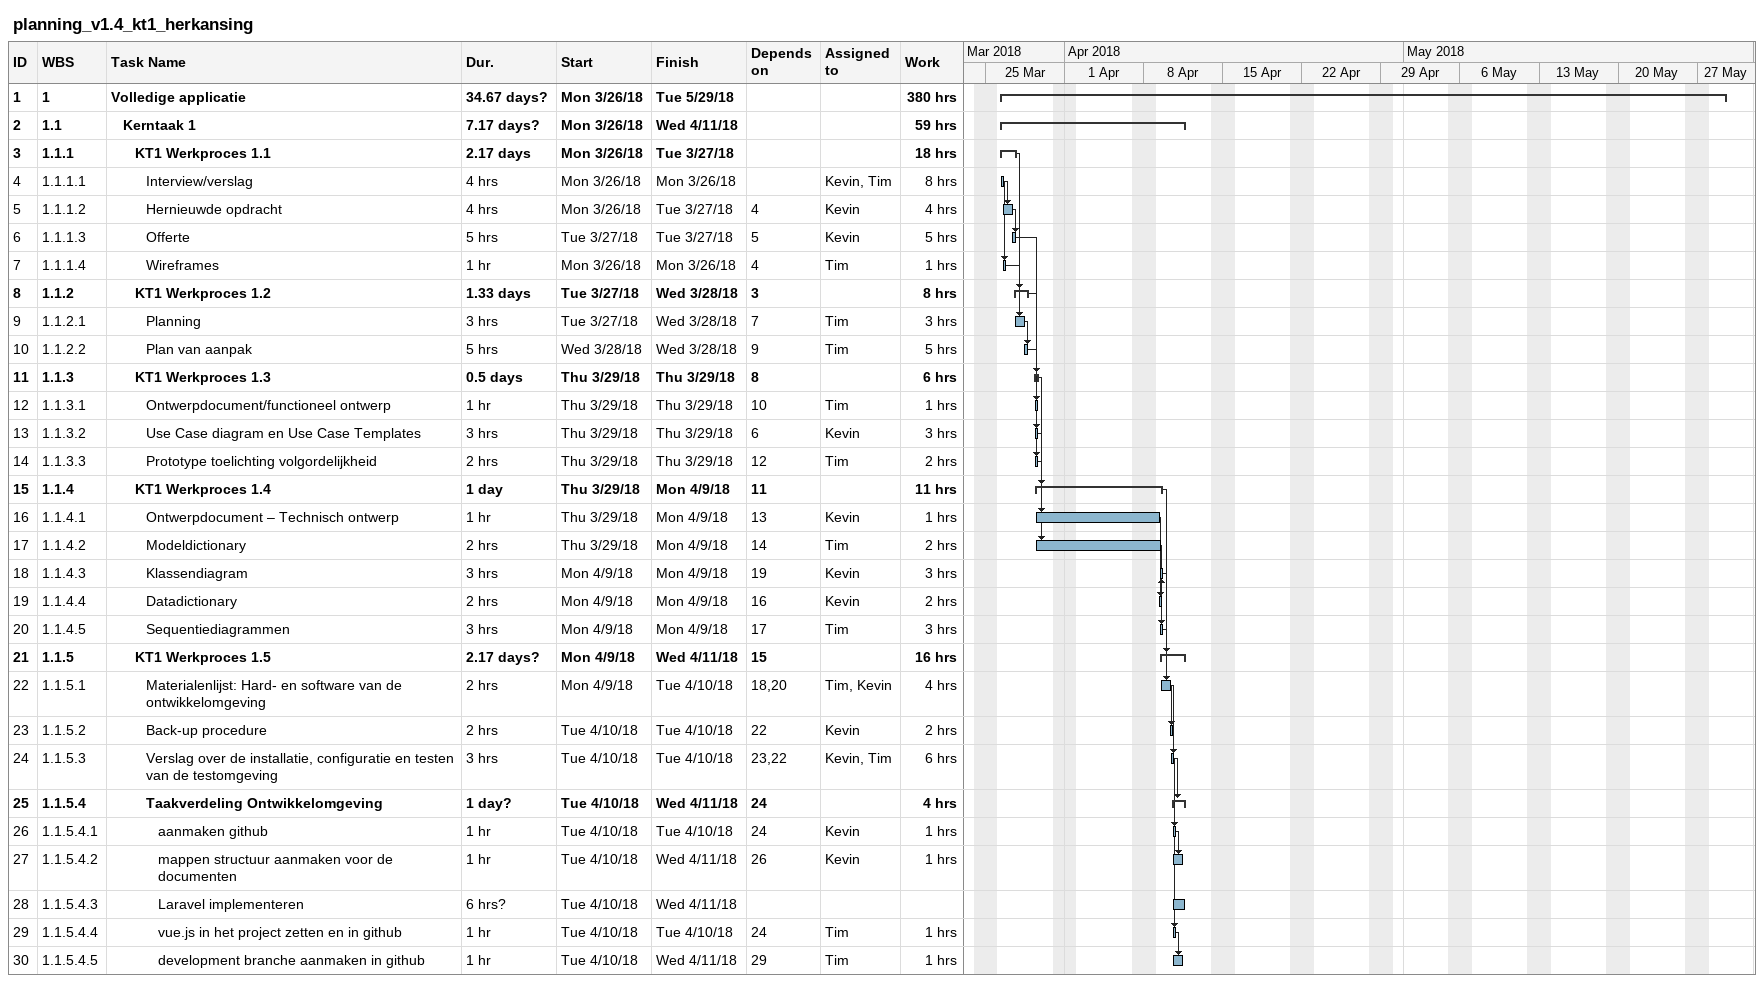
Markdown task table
planning_v1.4_kt1_herkansing

| ID | WBS | Task | Duration | Start | Finish | Predecessors | Resources | Work (h) |
|---|---|---|---|---|---|---|---|---|
| 1 | 1 | **Volledige applicatie** | 34.67d? | 2018-03-26 | 2018-05-29 |  |  | 380 |
| 2 | 1.1 | **Kerntaak 1** | 7.17d? | 2018-03-26 | 2018-04-11 |  |  | 59 |
| 3 | 1.1.1 | **KT1 Werkproces 1.1** | 2.17d | 2018-03-26 | 2018-03-27 |  |  | 18 |
| 4 | 1.1.1.1 | Interview/verslag | 4h | 2018-03-26 | 2018-03-26 |  | Kevin, Tim | 8 |
| 5 | 1.1.1.2 | Hernieuwde opdracht | 4h | 2018-03-26 | 2018-03-27 | 4 | Kevin | 4 |
| 6 | 1.1.1.3 | Offerte | 5h | 2018-03-27 | 2018-03-27 | 5 | Kevin | 5 |
| 7 | 1.1.1.4 | Wireframes | 1h | 2018-03-26 | 2018-03-26 | 4 | Tim | 1 |
| 8 | 1.1.2 | **KT1 Werkproces 1.2** | 1.33d | 2018-03-27 | 2018-03-28 | 3 |  | 8 |
| 9 | 1.1.2.1 | Planning | 3h | 2018-03-27 | 2018-03-28 | 7 | Tim | 3 |
| 10 | 1.1.2.2 | Plan van aanpak | 5h | 2018-03-28 | 2018-03-28 | 9 | Tim | 5 |
| 11 | 1.1.3 | **KT1 Werkproces 1.3** | 0.5d | 2018-03-29 | 2018-03-29 | 8 |  | 6 |
| 12 | 1.1.3.1 | Ontwerpdocument/functioneel ontwerp | 1h | 2018-03-29 | 2018-03-29 | 10 | Tim | 1 |
| 13 | 1.1.3.2 | Use Case diagram en Use Case Templates | 3h | 2018-03-29 | 2018-03-29 | 6 | Kevin | 3 |
| 14 | 1.1.3.3 | Prototype toelichting volgordelijkheid | 2h | 2018-03-29 | 2018-03-29 | 12 | Tim | 2 |
| 15 | 1.1.4 | **KT1 Werkproces 1.4** | 1d | 2018-03-29 | 2018-04-09 | 11 |  | 11 |
| 16 | 1.1.4.1 | Ontwerpdocument – Technisch ontwerp | 1h | 2018-03-29 | 2018-04-09 | 13 | Kevin | 1 |
| 17 | 1.1.4.2 | Modeldictionary | 2h | 2018-03-29 | 2018-04-09 | 14 | Tim | 2 |
| 18 | 1.1.4.3 | Klassendiagram | 3h | 2018-04-09 | 2018-04-09 | 19 | Kevin | 3 |
| 19 | 1.1.4.4 | Datadictionary | 2h | 2018-04-09 | 2018-04-09 | 16 | Kevin | 2 |
| 20 | 1.1.4.5 | Sequentiediagrammen | 3h | 2018-04-09 | 2018-04-09 | 17 | Tim | 3 |
| 21 | 1.1.5 | **KT1 Werkproces 1.5** | 2.17d? | 2018-04-09 | 2018-04-11 | 15 |  | 16 |
| 22 | 1.1.5.1 | Materialenlijst: Hard- en software van de ontwikkelomgeving | 2h | 2018-04-09 | 2018-04-10 | 18, 20 | Tim, Kevin | 4 |
| 23 | 1.1.5.2 | Back-up procedure | 2h | 2018-04-10 | 2018-04-10 | 22 | Kevin | 2 |
| 24 | 1.1.5.3 | Verslag over de installatie, configuratie en testen van de testomgeving | 3h | 2018-04-10 | 2018-04-10 | 23, 22 | Kevin, Tim | 6 |
| 25 | 1.1.5.4 | **Taakverdeling Ontwikkelomgeving** | 1d? | 2018-04-10 | 2018-04-11 | 24 |  | 4 |
| 26 | 1.1.5.4.1 | aanmaken github | 1h | 2018-04-10 | 2018-04-10 | 24 | Kevin | 1 |
| 27 | 1.1.5.4.2 | mappen structuur aanmaken voor de documenten | 1h | 2018-04-10 | 2018-04-11 | 26 | Kevin | 1 |
| 28 | 1.1.5.4.3 | Laravel implementeren | 6h? | 2018-04-10 | 2018-04-11 |  |  |  |
| 29 | 1.1.5.4.4 | vue.js in het project zetten en in github | 1h | 2018-04-10 | 2018-04-10 | 24 | Tim | 1 |
| 30 | 1.1.5.4.5 | development branche aanmaken in github | 1h | 2018-04-10 | 2018-04-11 | 29 | Tim | 1 |
